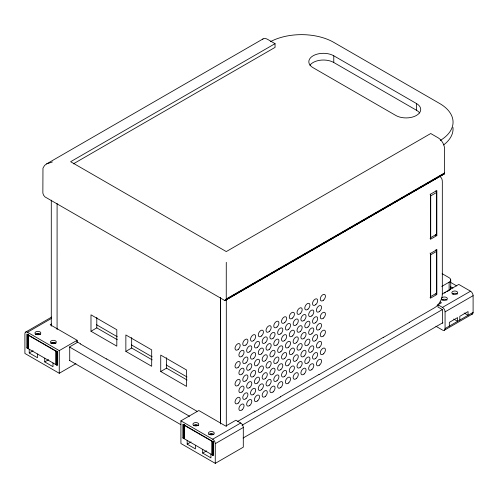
<?xml version="1.0" encoding="UTF-8"?>
<svg xmlns="http://www.w3.org/2000/svg" width="498" height="498" viewBox="0 0 498 498"><rect width="100%" height="100%" fill="white"/><g stroke="black" fill="none" stroke-linecap="round" stroke-linejoin="round"><path stroke-width="0.75" d="M180.917 420.847L180.917 443.519L215.267 463.352L243.298 447.173L243.304 427.489A3.654 2.11 60 0 0 240.721 423.014L235.871 420.225L225.731 426.076L198.808 410.52L180.917 420.847L212.69 439.199A3.654 2.11 60 0 1 215.273 443.668L215.267 463.352M195.446 445.2L195.446 448.928L187.18 444.154L187.18 440.425M210.947 454.145L210.947 457.874L202.68 453.105L202.68 449.377M220.465 423.86L220.465 297.854M263.056 38.912L46.638 163.886L44.583 165.429L42.965 168.181L42.859 193.112L43.594 195.26L45.081 196.965L224.685 300.456L225.743 300.126L226.254 298.999L226.279 262.328M430.035 297.48A1.824 1.058 60 0 0 430.683 296.559L430.702 254.789A1.824 1.058 60 0 0 430.054 253.121M430.06 238.548A1.824 1.058 60 0 0 430.708 237.627L430.726 195.857A1.824 1.058 60 0 0 430.085 194.195M435.538 294.094A1.824 1.058 60 0 0 436.491 293.204L436.516 251.434A1.824 1.058 60 0 0 435.868 249.772M435.563 235.168A1.824 1.058 60 0 0 436.522 234.278L436.541 192.508A1.824 1.058 60 0 0 435.893 190.84M443.015 174.4L444.079 174.07L444.59 172.937L444.608 148.995A9.132 5.273 60 0 0 438.153 137.815L430.726 133.526L226.279 251.571L70.629 161.707L275.052 43.656L267.619 39.367A9.132 5.273 60 0 0 262.496 39.323M184.005 437.674L184.248 438.719L184.248 425.298L183.887 424.514L183.887 438.215M28.087 347.467L28.218 348.637L28.218 335.21L27.857 334.432L27.857 348.133M73.318 163.879L275.058 47.385L275.052 43.656M25.653 332.085L51.68 317.058M75.939 363.646L59.256 373.282L24.906 353.449L24.9 333.76A3.654 2.11 60 0 1 27.483 332.266L51.506 318.396M51.487 324.017L50.217 324.746L77.146 340.283L77.146 342.518L69.72 346.807L69.72 360.527M57.32 351.731L26.836 334.133L26.842 347.859L28.181 347.087M29.226 349.235L29.226 352.964L33.098 350.723M90.985 331.238L116.812 346.154L116.812 329.744L90.985 314.829L90.985 331.238L96.793 327.883L117.329 339.736M27.483 332.266L59.256 350.611L77.146 340.283M44.727 358.18L44.727 361.909L48.599 359.674M125.857 351.37L151.691 366.285L151.691 349.876L125.857 334.967L125.857 351.37L131.665 348.015L152.201 359.867M226.254 298.999L444.59 172.937M226.192 299.342L444.521 173.285M224.685 300.456L444.415 173.59M224.99 300.456L444.266 173.852M225.27 300.406L444.079 174.07M430.726 195.857L436.541 192.508M160.73 371.508L186.563 386.417L186.563 370.014L160.73 355.099L160.73 371.508L166.544 368.147L187.074 380.005M430.708 237.627L436.522 234.278M436.839 235.585L430.378 239.314L430.378 194.27L436.839 190.541L436.839 235.585L435.545 234.838M430.702 254.789L436.516 251.434M441.745 286.443L449.121 282.185A5.478 3.162 0 0 0 449.121 277.71L442.66 273.981A5.478 3.162 0 0 0 442.124 273.713M182.853 437.929L213.331 455.521L213.337 441.807L182.853 424.209L182.853 437.929L184.16 437.169M430.683 296.559L436.491 293.204M442.131 294.019L458.764 284.414L470.517 291.206A3.654 2.11 60 0 1 473.1 295.675L473.1 312.383A3.654 2.11 60 0 1 471.506 314.219M444.446 293.085L445.785 292.314M447.117 291.548L449.121 290.39L449.121 282.185M187.18 444.154L191.058 441.919M442.485 323.345L442.485 309.625L437.966 307.011L437.966 304.776L441.452 302.759L440.126 301.993M237.671 421.414L254.391 411.759M280.225 396.85L318.975 374.477M344.809 359.562L383.56 337.19M409.387 322.274L434.573 307.733A10.962 6.325 -60 0 0 442.324 294.312L442.324 181.708A10.962 6.325 -60 0 0 440.058 176.69M254.391 411.908L280.486 396.85M318.975 374.627L345.064 359.562M383.56 337.339L409.649 322.274M212.69 439.199L240.721 423.014M437.966 304.776L442.485 307.384L470.517 291.206M241.984 425.261L442.716 309.37M215.273 443.668L243.304 427.489M435.887 326.246L442.485 330.056A3.654 2.11 60 0 0 445.069 328.562L445.069 311.86L473.1 295.675M202.68 453.105L206.558 450.864M243.117 438.022L442.903 322.673M445.069 328.562L473.1 312.383M444.316 330.236L472.341 314.051M46.638 163.886L52.427 161.956M28.218 335.21L55.757 351.127L57.519 351.401M57.519 364.822L55.938 364.642L55.938 351.215M211.967 441.296L213.318 441.508L213.318 454.929L211.967 454.724L211.967 441.296L184.248 425.298M333.772 55.788L416.44 103.516A14.61 8.435 0 0 1 416.44 115.449A14.61 8.435 0 0 1 395.773 115.449L313.105 67.722A14.61 8.435 0 0 1 313.105 55.788A14.61 8.435 0 0 1 333.772 55.788L333.772 62.499L416.44 110.226A14.61 8.435 0 0 1 419.602 112.965M450.13 282.117L456.772 285.952M450.254 286.568L452.925 288.105M464.148 313.03L468.064 315.29L468.064 311.561L459.797 316.336L459.797 320.065M453.69 319.075L457.6 321.328L457.6 317.6L449.333 322.374L449.333 326.103M96.438 324.69L117.235 336.704M131.329 344.84L152.133 356.848M166.226 364.984L187.024 376.992M76.605 341.578L80.651 343.913M106.479 358.828L171.063 396.115M80.489 344.006L106.584 359.07M170.907 396.203L196.996 411.267M69.521 346.994L189.551 416.291M69.521 360.415L180.836 424.682M26.842 347.859L57.32 365.451L57.289 351.426M29.226 352.964L37.493 357.732L37.493 354.003M44.727 361.909L52.993 366.684L52.993 362.955M450.727 279.951L450.727 288.149M416.44 103.516L416.44 110.226M226.304 299.647L226.304 426.425M220.49 297.841L220.49 423.848M213.076 441.514L213.076 454.942M212.839 441.508L212.839 454.929M212.602 441.483L212.602 454.904M212.378 441.44L212.378 454.861M212.167 441.377L212.167 454.799M184.111 425.18L184.111 438.601M184.005 424.252L184.005 438.483M166.544 357.707L166.544 368.147M131.665 337.576L131.665 348.015M96.793 317.438L96.793 327.883M59.256 350.611L59.256 373.282M57.096 203.508L57.077 329.527M57.046 351.432L57.046 364.86M56.809 351.426L56.809 364.847M56.579 351.401L56.579 364.822M56.349 351.351L56.349 364.779M56.137 351.295L56.137 364.717M51.288 200.152L51.288 326.159M28.087 334.046L28.087 348.519M27.981 334.164L27.981 348.395M27.9 334.295L27.9 348.264M441.894 300.051A2.92 1.687 0 0 1 446.955 300.051M452.228 294.088A2.92 1.687 0 0 1 457.289 294.088M442.485 307.384A3.654 2.11 60 0 1 445.069 311.86M50.846 343.39A2.92 1.687 0 0 1 55.913 343.39M35.352 334.444A2.92 1.687 0 0 1 40.413 334.444M450.541 287.334A5.478 3.162 0 0 1 449.594 290.079M193.305 425.634A2.92 1.687 0 0 1 198.366 425.634M208.805 434.586A2.92 1.687 0 0 1 213.866 434.586M51.3 343.334A2.92 1.687 0 0 1 55.434 343.334M35.8 334.382A2.92 1.687 0 0 1 39.933 334.382M209.266 434.536A2.92 1.687 0 0 1 213.399 434.536M193.766 425.585A2.92 1.687 0 0 1 197.899 425.585M309.937 65.238A14.61 8.435 0 0 1 333.772 62.499M440.282 140.448A45.673 26.369 0 0 0 439.678 103.509L333.772 42.367A45.667 26.363 0 0 0 270.42 41.683M452.993 127.488A45.673 26.369 0 0 1 443.625 144.918M436.839 249.753L430.378 253.482L430.378 298.227L436.839 294.499L436.839 249.753M442.965 300.12A2.92 1.687 0 0 0 447.347 298.663A2.92 1.687 0 0 0 442.965 297.2A2.92 1.687 0 0 0 442.965 300.12M453.298 294.156A2.92 1.687 0 0 0 457.681 292.693A2.92 1.687 0 0 0 453.298 291.23A2.92 1.687 0 0 0 453.298 294.156M51.313 343.19A2.92 1.687 0 0 0 56.206 342.437A2.92 1.687 0 0 0 52.626 340.371A2.92 1.687 0 0 0 51.313 343.19M35.812 334.245A2.92 1.687 0 0 0 40.705 333.486A2.92 1.687 0 0 0 37.126 331.419A2.92 1.687 0 0 0 35.812 334.245M194.376 425.703A2.92 1.687 0 0 0 198.758 424.246A2.92 1.687 0 0 0 194.376 422.783A2.92 1.687 0 0 0 194.376 425.703M209.876 434.654A2.92 1.687 0 0 0 214.258 433.192A2.92 1.687 0 0 0 209.876 431.729A2.92 1.687 0 0 0 209.876 434.654M323.519 300.163A3.654 2.11 -60 0 0 324.677 294.505A3.654 2.11 -60 0 0 320.357 298.333A3.654 2.11 -60 0 0 323.519 300.163M315.769 304.633A3.654 2.11 -60 0 0 316.927 298.974A3.654 2.11 -60 0 0 312.607 302.809A3.654 2.11 -60 0 0 315.769 304.633M308.019 309.109A3.654 2.11 -60 0 0 309.177 303.45A3.654 2.11 -60 0 0 304.857 307.285A3.654 2.11 -60 0 0 308.019 309.109M300.269 313.584A3.654 2.11 -60 0 0 301.427 307.926A3.654 2.11 -60 0 0 297.107 311.76A3.654 2.11 -60 0 0 300.269 313.584M292.519 318.06A3.654 2.11 -60 0 0 293.677 312.402A3.654 2.11 -60 0 0 289.357 316.23A3.654 2.11 -60 0 0 292.519 318.06M284.769 322.536A3.654 2.11 -60 0 0 285.927 316.871A3.654 2.11 -60 0 0 281.607 320.706A3.654 2.11 -60 0 0 284.769 322.536M277.019 327.005A3.654 2.11 -60 0 0 278.177 321.347A3.654 2.11 -60 0 0 273.856 325.182A3.654 2.11 -60 0 0 277.019 327.005M269.269 331.481A3.654 2.11 -60 0 0 270.426 325.823A3.654 2.11 -60 0 0 266.106 329.657A3.654 2.11 -60 0 0 269.269 331.481M261.518 335.957A3.654 2.11 -60 0 0 262.676 330.299A3.654 2.11 -60 0 0 258.356 334.127A3.654 2.11 -60 0 0 261.518 335.957M253.768 340.433A3.654 2.11 -60 0 0 254.926 334.768A3.654 2.11 -60 0 0 250.606 338.603A3.654 2.11 -60 0 0 253.768 340.433M246.018 344.902A3.654 2.11 -60 0 0 247.176 339.244A3.654 2.11 -60 0 0 242.856 343.078A3.654 2.11 -60 0 0 246.018 344.902M238.268 349.378A3.654 2.11 -60 0 0 239.432 343.72A3.654 2.11 -60 0 0 235.106 347.554A3.654 2.11 -60 0 0 238.268 349.378M242.146 356.089A3.654 2.11 -60 0 0 243.304 350.43A3.654 2.11 -60 0 0 238.984 354.265A3.654 2.11 -60 0 0 242.146 356.089M249.896 351.619A3.654 2.11 -60 0 0 251.054 345.954A3.654 2.11 -60 0 0 246.734 349.789A3.654 2.11 -60 0 0 249.896 351.619M257.647 347.143A3.654 2.11 -60 0 0 258.804 341.485A3.654 2.11 -60 0 0 254.484 345.313A3.654 2.11 -60 0 0 257.647 347.143M265.397 342.668A3.654 2.11 -60 0 0 266.555 337.009A3.654 2.11 -60 0 0 262.234 340.844A3.654 2.11 -60 0 0 265.397 342.668M273.147 338.192A3.654 2.11 -60 0 0 274.305 332.533A3.654 2.11 -60 0 0 269.984 336.368A3.654 2.11 -60 0 0 273.147 338.192M280.897 333.716A3.654 2.11 -60 0 0 282.055 328.058A3.654 2.11 -60 0 0 277.728 331.892A3.654 2.11 -60 0 0 280.897 333.716M288.647 329.246A3.654 2.11 -60 0 0 289.805 323.588A3.654 2.11 -60 0 0 285.479 327.416A3.654 2.11 -60 0 0 288.647 329.246M296.397 324.771A3.654 2.11 -60 0 0 297.555 319.112A3.654 2.11 -60 0 0 293.229 322.941A3.654 2.11 -60 0 0 296.397 324.771M304.147 320.295A3.654 2.11 -60 0 0 305.305 314.636A3.654 2.11 -60 0 0 300.979 318.471A3.654 2.11 -60 0 0 304.147 320.295M311.891 315.819A3.654 2.11 -60 0 0 313.055 310.161A3.654 2.11 -60 0 0 308.729 313.995A3.654 2.11 -60 0 0 311.891 315.819M319.641 311.35A3.654 2.11 -60 0 0 320.799 305.691A3.654 2.11 -60 0 0 316.479 309.519A3.654 2.11 -60 0 0 319.641 311.35M323.519 318.06A3.654 2.11 -60 0 0 324.677 312.402A3.654 2.11 -60 0 0 320.357 316.23A3.654 2.11 -60 0 0 323.519 318.06M315.769 322.536A3.654 2.11 -60 0 0 316.927 316.871A3.654 2.11 -60 0 0 312.607 320.706A3.654 2.11 -60 0 0 315.769 322.536M308.019 327.005A3.654 2.11 -60 0 0 309.177 321.347A3.654 2.11 -60 0 0 304.857 325.182A3.654 2.11 -60 0 0 308.019 327.005M300.269 331.481A3.654 2.11 -60 0 0 301.427 325.823A3.654 2.11 -60 0 0 297.107 329.657A3.654 2.11 -60 0 0 300.269 331.481M292.519 335.957A3.654 2.11 -60 0 0 293.677 330.299A3.654 2.11 -60 0 0 289.357 334.127A3.654 2.11 -60 0 0 292.519 335.957M284.769 340.433A3.654 2.11 -60 0 0 285.927 334.774A3.654 2.11 -60 0 0 281.607 338.603A3.654 2.11 -60 0 0 284.769 340.433M277.019 344.902A3.654 2.11 -60 0 0 278.177 339.244A3.654 2.11 -60 0 0 273.856 343.078A3.654 2.11 -60 0 0 277.019 344.902M269.269 349.378A3.654 2.11 -60 0 0 270.426 343.72A3.654 2.11 -60 0 0 266.106 347.554A3.654 2.11 -60 0 0 269.269 349.378M261.518 353.854A3.654 2.11 -60 0 0 262.676 348.195A3.654 2.11 -60 0 0 258.356 352.024A3.654 2.11 -60 0 0 261.518 353.854M253.768 358.33A3.654 2.11 -60 0 0 254.926 352.671A3.654 2.11 -60 0 0 250.606 356.5A3.654 2.11 -60 0 0 253.768 358.33M246.018 362.799A3.654 2.11 -60 0 0 247.176 357.141A3.654 2.11 -60 0 0 242.856 360.975A3.654 2.11 -60 0 0 246.018 362.799M238.268 367.275A3.654 2.11 -60 0 0 239.432 361.616A3.654 2.11 -60 0 0 235.106 365.451A3.654 2.11 -60 0 0 238.268 367.275M242.146 373.986A3.654 2.11 -60 0 0 243.304 368.327A3.654 2.11 -60 0 0 238.984 372.162A3.654 2.11 -60 0 0 242.146 373.986M249.896 369.516A3.654 2.11 -60 0 0 251.054 363.857A3.654 2.11 -60 0 0 246.734 367.686A3.654 2.11 -60 0 0 249.896 369.516M257.647 365.04A3.654 2.11 -60 0 0 258.804 359.382A3.654 2.11 -60 0 0 254.484 363.21A3.654 2.11 -60 0 0 257.647 365.04M265.397 360.564A3.654 2.11 -60 0 0 266.555 354.906A3.654 2.11 -60 0 0 262.234 358.741A3.654 2.11 -60 0 0 265.397 360.564M273.147 356.089A3.654 2.11 -60 0 0 274.305 350.43A3.654 2.11 -60 0 0 269.984 354.265A3.654 2.11 -60 0 0 273.147 356.089M280.897 351.619A3.654 2.11 -60 0 0 282.055 345.954A3.654 2.11 -60 0 0 277.728 349.789A3.654 2.11 -60 0 0 280.897 351.619M288.647 347.143A3.654 2.11 -60 0 0 289.805 341.485A3.654 2.11 -60 0 0 285.479 345.313A3.654 2.11 -60 0 0 288.647 347.143M296.397 342.668A3.654 2.11 -60 0 0 297.555 337.009A3.654 2.11 -60 0 0 293.229 340.844A3.654 2.11 -60 0 0 296.397 342.668M304.147 338.192A3.654 2.11 -60 0 0 305.305 332.533A3.654 2.11 -60 0 0 300.979 336.368A3.654 2.11 -60 0 0 304.147 338.192M311.891 333.716A3.654 2.11 -60 0 0 313.055 328.058A3.654 2.11 -60 0 0 308.729 331.892A3.654 2.11 -60 0 0 311.891 333.716M319.641 329.246A3.654 2.11 -60 0 0 320.799 323.588A3.654 2.11 -60 0 0 316.479 327.416A3.654 2.11 -60 0 0 319.641 329.246M323.519 335.957A3.654 2.11 -60 0 0 324.677 330.299A3.654 2.11 -60 0 0 320.357 334.127A3.654 2.11 -60 0 0 323.519 335.957M315.769 340.433A3.654 2.11 -60 0 0 316.927 334.774A3.654 2.11 -60 0 0 312.607 338.603A3.654 2.11 -60 0 0 315.769 340.433M308.019 344.902A3.654 2.11 -60 0 0 309.177 339.244A3.654 2.11 -60 0 0 304.857 343.078A3.654 2.11 -60 0 0 308.019 344.902M300.269 349.378A3.654 2.11 -60 0 0 301.427 343.72A3.654 2.11 -60 0 0 297.107 347.554A3.654 2.11 -60 0 0 300.269 349.378M292.519 353.854A3.654 2.11 -60 0 0 293.677 348.195A3.654 2.11 -60 0 0 289.357 352.03A3.654 2.11 -60 0 0 292.519 353.854M284.769 358.33A3.654 2.11 -60 0 0 285.927 352.671A3.654 2.11 -60 0 0 281.607 356.5A3.654 2.11 -60 0 0 284.769 358.33M277.019 362.799A3.654 2.11 -60 0 0 278.177 357.141A3.654 2.11 -60 0 0 273.856 360.975A3.654 2.11 -60 0 0 277.019 362.799M269.269 367.275A3.654 2.11 -60 0 0 270.426 361.616A3.654 2.11 -60 0 0 266.106 365.451A3.654 2.11 -60 0 0 269.269 367.275M261.518 371.751A3.654 2.11 -60 0 0 262.676 366.092A3.654 2.11 -60 0 0 258.356 369.927A3.654 2.11 -60 0 0 261.518 371.751M253.768 376.227A3.654 2.11 -60 0 0 254.926 370.568A3.654 2.11 -60 0 0 250.606 374.396A3.654 2.11 -60 0 0 253.768 376.227M246.018 380.702A3.654 2.11 -60 0 0 247.176 375.038A3.654 2.11 -60 0 0 242.856 378.872A3.654 2.11 -60 0 0 246.018 380.702M238.268 385.172A3.654 2.11 -60 0 0 239.432 379.513A3.654 2.11 -60 0 0 235.106 383.348A3.654 2.11 -60 0 0 238.268 385.172M242.146 391.882A3.654 2.11 -60 0 0 243.304 386.224A3.654 2.11 -60 0 0 238.984 390.059A3.654 2.11 -60 0 0 242.146 391.882M249.896 387.413A3.654 2.11 -60 0 0 251.054 381.754A3.654 2.11 -60 0 0 246.734 385.583A3.654 2.11 -60 0 0 249.896 387.413M257.647 382.937A3.654 2.11 -60 0 0 258.804 377.279A3.654 2.11 -60 0 0 254.484 381.107A3.654 2.11 -60 0 0 257.647 382.937M265.397 378.461A3.654 2.11 -60 0 0 266.555 372.803A3.654 2.11 -60 0 0 262.234 376.637A3.654 2.11 -60 0 0 265.397 378.461M273.147 373.986A3.654 2.11 -60 0 0 274.305 368.327A3.654 2.11 -60 0 0 269.984 372.162A3.654 2.11 -60 0 0 273.147 373.986M280.897 369.516A3.654 2.11 -60 0 0 282.055 363.857A3.654 2.11 -60 0 0 277.728 367.686A3.654 2.11 -60 0 0 280.897 369.516M288.647 365.04A3.654 2.11 -60 0 0 289.805 359.382A3.654 2.11 -60 0 0 285.479 363.21A3.654 2.11 -60 0 0 288.647 365.04M296.397 360.564A3.654 2.11 -60 0 0 297.555 354.906A3.654 2.11 -60 0 0 293.229 358.741A3.654 2.11 -60 0 0 296.397 360.564M304.147 356.089A3.654 2.11 -60 0 0 305.305 350.43A3.654 2.11 -60 0 0 300.979 354.265A3.654 2.11 -60 0 0 304.147 356.089M311.891 351.619A3.654 2.11 -60 0 0 313.055 345.954A3.654 2.11 -60 0 0 308.729 349.789A3.654 2.11 -60 0 0 311.891 351.619M319.641 347.143A3.654 2.11 -60 0 0 320.799 341.485A3.654 2.11 -60 0 0 316.479 345.313A3.654 2.11 -60 0 0 319.641 347.143M323.519 353.854A3.654 2.11 -60 0 0 324.677 348.195A3.654 2.11 -60 0 0 320.357 352.03A3.654 2.11 -60 0 0 323.519 353.854M315.769 358.33A3.654 2.11 -60 0 0 316.927 352.671A3.654 2.11 -60 0 0 312.607 356.5A3.654 2.11 -60 0 0 315.769 358.33M308.019 362.805A3.654 2.11 -60 0 0 309.177 357.141A3.654 2.11 -60 0 0 304.857 360.975A3.654 2.11 -60 0 0 308.019 362.805M300.269 367.275A3.654 2.11 -60 0 0 301.427 361.616A3.654 2.11 -60 0 0 297.107 365.451A3.654 2.11 -60 0 0 300.269 367.275M292.519 371.751A3.654 2.11 -60 0 0 293.677 366.092A3.654 2.11 -60 0 0 289.357 369.927A3.654 2.11 -60 0 0 292.519 371.751M284.769 376.227A3.654 2.11 -60 0 0 285.927 370.568A3.654 2.11 -60 0 0 281.607 374.396A3.654 2.11 -60 0 0 284.769 376.227M277.019 380.702A3.654 2.11 -60 0 0 278.177 375.038A3.654 2.11 -60 0 0 273.856 378.872A3.654 2.11 -60 0 0 277.019 380.702M269.269 385.172A3.654 2.11 -60 0 0 270.426 379.513A3.654 2.11 -60 0 0 266.106 383.348A3.654 2.11 -60 0 0 269.269 385.172M261.518 389.648A3.654 2.11 -60 0 0 262.676 383.989A3.654 2.11 -60 0 0 258.356 387.824A3.654 2.11 -60 0 0 261.518 389.648M253.768 394.123A3.654 2.11 -60 0 0 254.926 388.465A3.654 2.11 -60 0 0 250.606 392.293A3.654 2.11 -60 0 0 253.768 394.123M246.018 398.599A3.654 2.11 -60 0 0 247.176 392.941A3.654 2.11 -60 0 0 242.856 396.769A3.654 2.11 -60 0 0 246.018 398.599M238.268 403.069A3.654 2.11 -60 0 0 239.432 397.41A3.654 2.11 -60 0 0 235.106 401.245A3.654 2.11 -60 0 0 238.268 403.069M242.146 409.786A3.654 2.11 -60 0 0 243.304 404.121A3.654 2.11 -60 0 0 238.984 407.955A3.654 2.11 -60 0 0 242.146 409.786M249.896 405.31A3.654 2.11 -60 0 0 251.054 399.651A3.654 2.11 -60 0 0 246.734 403.48A3.654 2.11 -60 0 0 249.896 405.31M257.647 400.834A3.654 2.11 -60 0 0 258.804 395.175A3.654 2.11 -60 0 0 254.484 399.01A3.654 2.11 -60 0 0 257.647 400.834M265.397 396.358A3.654 2.11 -60 0 0 266.555 390.7A3.654 2.11 -60 0 0 262.234 394.534A3.654 2.11 -60 0 0 265.397 396.358M273.147 391.882A3.654 2.11 -60 0 0 274.305 386.224A3.654 2.11 -60 0 0 269.984 390.059A3.654 2.11 -60 0 0 273.147 391.882M280.897 387.413A3.654 2.11 -60 0 0 282.055 381.754A3.654 2.11 -60 0 0 277.728 385.583A3.654 2.11 -60 0 0 280.897 387.413M288.647 382.937A3.654 2.11 -60 0 0 289.805 377.279A3.654 2.11 -60 0 0 285.479 381.113A3.654 2.11 -60 0 0 288.647 382.937M296.397 378.461A3.654 2.11 -60 0 0 297.555 372.803A3.654 2.11 -60 0 0 293.229 376.637A3.654 2.11 -60 0 0 296.397 378.461M304.147 373.986A3.654 2.11 -60 0 0 305.305 368.327A3.654 2.11 -60 0 0 300.979 372.162A3.654 2.11 -60 0 0 304.147 373.986M311.891 369.516A3.654 2.11 -60 0 0 313.055 363.857A3.654 2.11 -60 0 0 308.729 367.686A3.654 2.11 -60 0 0 311.891 369.516M319.641 365.04A3.654 2.11 -60 0 0 320.799 359.382A3.654 2.11 -60 0 0 316.479 363.21A3.654 2.11 -60 0 0 319.641 365.04"/></g></svg>
